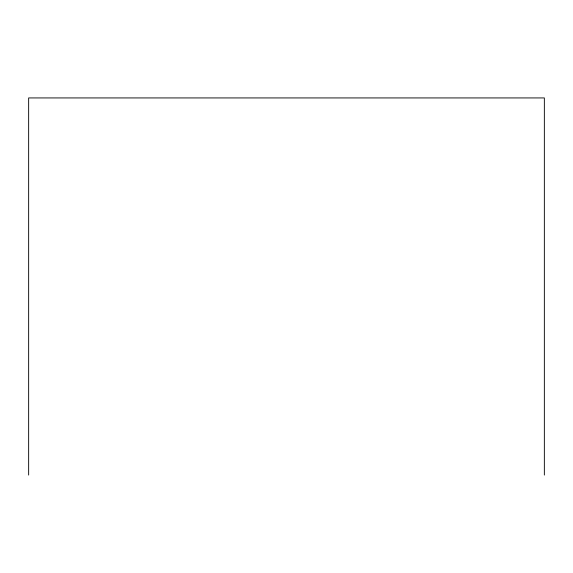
<?xml version="1.0" encoding="UTF-8"?>
<svg xmlns="http://www.w3.org/2000/svg" width="573" height="573" viewBox="0 0 573 573"><rect width="100%" height="100%" fill="white"/><g stroke="black" fill="none" stroke-linecap="round" stroke-linejoin="round"><path stroke-width="0.86" d="M544.35 475.067L544.35 97.933L28.65 97.933L28.65 475.067"/></g></svg>
